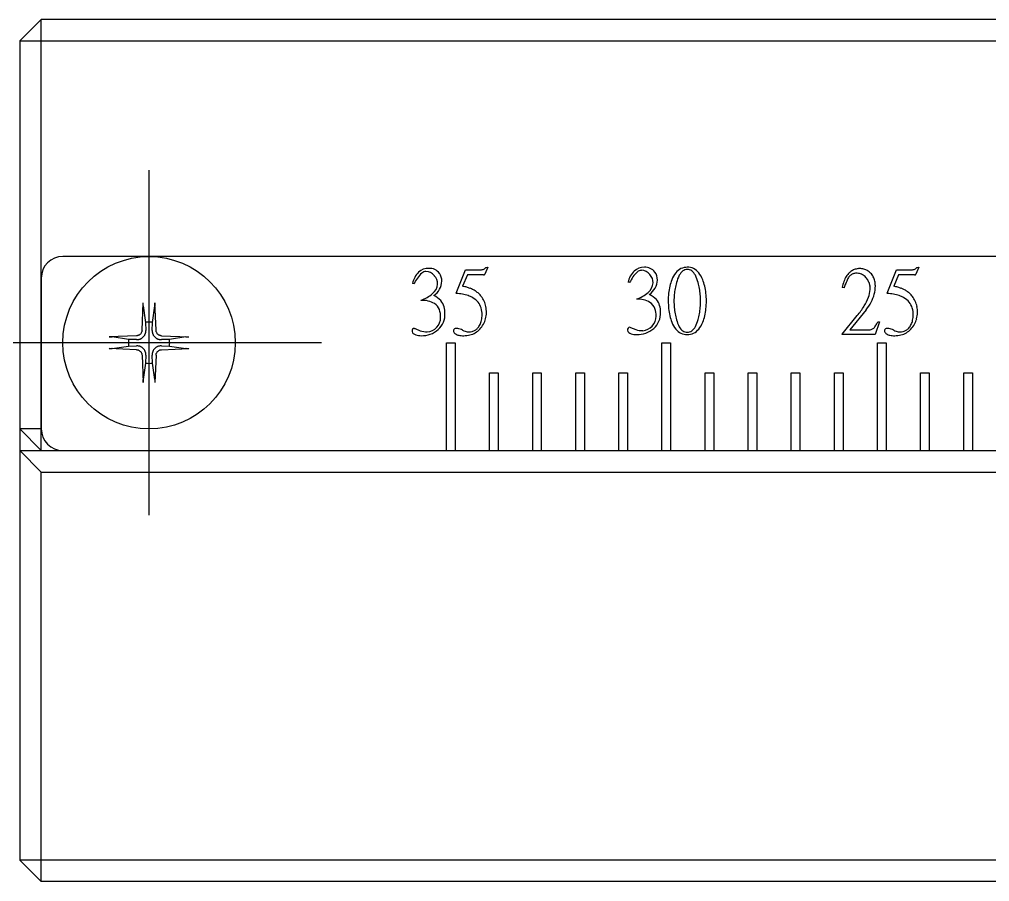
# Model space of a CAD drawing. Extents: x 1 to 273, y 0 to 197.
# Drawn here: x 91.26 to 113.76, y 70.77 to 90.77 of the extents above; entities that cross this region are included whole.
import ezdxf

# ---------------------------------------------------------------- set-up
doc = ezdxf.new("R2010")
doc.units = 0
doc.linetypes.add('CENTER', pattern=[50.8, 31.75, -6.35, 6.35, -6.35])
doc.layers.get('0').update_dxf_attribs({"linetype": 'CONTINUOUS'})
doc.layers.add('CENTER', color=1, linetype='CENTER')

msp = doc.modelspace()

# ---------------------------------------------------------------- linework, layer by layer
at = {"color": 7, "linetype": 'CONTINUOUS'}
for p, q in [((91.765, 90.77), (91.265, 90.27)), ((180.765, 90.77), (91.765, 90.77)), ((91.765, 80.77), (91.765, 90.77)), ((91.265, 90.27), (91.265, 71.27)), ((91.265, 90.27), (181.265, 90.27)), ((180.265, 85.27), (92.265, 85.27)), ((101.391, 84.423), (101.605, 84.963)), ((101.605, 84.963), (101.978, 84.963)), ((102.121, 85.02), (102.053, 84.857)), ((102.076, 85.016), (102.121, 85.02)), ((111.391, 84.423), (111.605, 84.963)), ((111.605, 84.963), (111.978, 84.963)), ((112.121, 85.02), (112.053, 84.857)), ((112.076, 85.016), (112.121, 85.02)), ((91.765, 84.77), (91.765, 81.27)), ((100.413, 84.637), (100.376, 84.645)), ((101.65, 84.843), (101.54, 84.582)), ((102.021, 84.843), (101.65, 84.843)), ((105.413, 84.664), (105.376, 84.672)), ((110.478, 84.761), (110.457, 84.719)), ((111.65, 84.843), (111.54, 84.582)), ((112.021, 84.843), (111.65, 84.843)), ((110.388, 84.545), (110.348, 84.551)), ((94.102, 83.559), (94.127, 84.196)), ((94.126, 84.185), (94.127, 84.196)), ((94.126, 84.175), (94.126, 84.185)), ((94.403, 84.196), (94.403, 84.185)), ((94.427, 83.559), (94.403, 84.196)), ((94.403, 84.185), (94.403, 84.175)), ((100.58, 84.252), (100.58, 84.258)), ((105.58, 84.278), (105.58, 84.284)), ((94.126, 84.164), (94.126, 84.175)), ((94.126, 84.159), (94.126, 84.164)), ((94.126, 84.154), (94.126, 84.159)), ((94.126, 84.145), (94.126, 84.154)), ((94.126, 84.14), (94.126, 84.145)), ((94.127, 84.136), (94.126, 84.14)), ((94.127, 84.133), (94.127, 84.136)), ((94.127, 84.129), (94.127, 84.133)), ((94.127, 84.126), (94.127, 84.129)), ((94.128, 84.124), (94.127, 84.126)), ((94.128, 84.124), (94.187, 83.742)), ((94.342, 83.742), (94.402, 84.124)), ((94.403, 84.136), (94.402, 84.133)), ((94.402, 84.133), (94.402, 84.129)), ((94.402, 84.129), (94.402, 84.126)), ((94.402, 84.126), (94.402, 84.124)), ((94.403, 84.175), (94.403, 84.164)), ((94.403, 84.164), (94.403, 84.159)), ((94.403, 84.159), (94.403, 84.154)), ((94.403, 84.154), (94.403, 84.145)), ((94.403, 84.145), (94.403, 84.14)), ((94.403, 84.14), (94.403, 84.136)), ((110.9, 84.036), (110.519, 83.571)), ((94.187, 83.742), (94.192, 83.557)), ((94.338, 83.557), (94.342, 83.742)), ((110.341, 83.469), (110.696, 83.901)), ((111.214, 83.757), (111.108, 83.459)), ((111.173, 83.757), (111.214, 83.757)), ((94.086, 83.5), (94.079, 83.489)), ((94.091, 83.511), (94.086, 83.5)), ((94.096, 83.523), (94.091, 83.511)), ((94.099, 83.535), (94.096, 83.523)), ((94.101, 83.547), (94.099, 83.535)), ((94.102, 83.559), (94.101, 83.547)), ((94.428, 83.547), (94.427, 83.559)), ((94.43, 83.535), (94.428, 83.547)), ((94.433, 83.522), (94.43, 83.535)), ((94.438, 83.511), (94.433, 83.522)), ((94.443, 83.5), (94.438, 83.511)), ((100.423, 83.602), (100.437, 83.6)), ((100.437, 83.6), (100.555, 83.549)), ((105.423, 83.628), (105.437, 83.626)), ((105.437, 83.626), (105.555, 83.575)), ((110.519, 83.571), (110.975, 83.571)), ((93.975, 83.432), (93.339, 83.408)), ((93.339, 83.408), (93.349, 83.408)), ((93.349, 83.408), (93.36, 83.408)), ((93.36, 83.408), (93.37, 83.408)), ((93.37, 83.408), (93.375, 83.408)), ((93.375, 83.408), (93.38, 83.408)), ((93.38, 83.408), (93.39, 83.408)), ((93.39, 83.408), (93.394, 83.408)), ((93.394, 83.408), (93.398, 83.408)), ((93.398, 83.408), (93.402, 83.407)), ((93.402, 83.407), (93.405, 83.407)), ((93.405, 83.407), (93.408, 83.407)), ((93.408, 83.407), (93.411, 83.406)), ((93.792, 83.347), (93.411, 83.406)), ((93.977, 83.343), (93.792, 83.347)), ((93.988, 83.433), (93.975, 83.432)), ((94, 83.435), (93.988, 83.433)), ((94.012, 83.438), (94, 83.435)), ((94.023, 83.443), (94.012, 83.438)), ((94.035, 83.448), (94.023, 83.443)), ((94.045, 83.455), (94.035, 83.448)), ((94.055, 83.462), (94.045, 83.455)), ((94.064, 83.47), (94.055, 83.462)), ((94.072, 83.479), (94.064, 83.47)), ((94.079, 83.489), (94.072, 83.479)), ((94.45, 83.489), (94.443, 83.5)), ((94.457, 83.479), (94.45, 83.489)), ((94.465, 83.47), (94.457, 83.479)), ((94.474, 83.462), (94.465, 83.47)), ((94.484, 83.455), (94.474, 83.462)), ((94.495, 83.448), (94.484, 83.455)), ((94.506, 83.443), (94.495, 83.448)), ((94.518, 83.438), (94.506, 83.443)), ((94.53, 83.435), (94.518, 83.438)), ((94.542, 83.433), (94.53, 83.435)), ((94.554, 83.432), (94.542, 83.433)), ((94.737, 83.347), (94.552, 83.343)), ((94.554, 83.432), (95.191, 83.408)), ((95.119, 83.406), (94.737, 83.347)), ((95.119, 83.406), (95.121, 83.407)), ((95.121, 83.407), (95.124, 83.407)), ((95.124, 83.407), (95.128, 83.407)), ((95.128, 83.407), (95.131, 83.408)), ((95.131, 83.408), (95.135, 83.408)), ((95.135, 83.408), (95.14, 83.408)), ((95.14, 83.408), (95.149, 83.408)), ((95.149, 83.408), (95.154, 83.408)), ((95.154, 83.408), (95.159, 83.408)), ((95.159, 83.408), (95.17, 83.408)), ((95.17, 83.408), (95.18, 83.408)), ((95.18, 83.408), (95.191, 83.408)), ((110.341, 83.459), (110.341, 83.469)), ((111.108, 83.459), (110.341, 83.459)), ((93.349, 83.131), (93.339, 83.132)), ((93.975, 83.107), (93.339, 83.132)), ((93.36, 83.131), (93.349, 83.131)), ((93.37, 83.131), (93.36, 83.131)), ((93.375, 83.131), (93.37, 83.131)), ((93.38, 83.131), (93.375, 83.131)), ((93.39, 83.131), (93.38, 83.131)), ((93.394, 83.131), (93.39, 83.131)), ((93.398, 83.131), (93.394, 83.131)), ((93.402, 83.132), (93.398, 83.131)), ((93.405, 83.132), (93.402, 83.132)), ((93.408, 83.132), (93.405, 83.132)), ((93.411, 83.133), (93.408, 83.132)), ((93.411, 83.133), (93.792, 83.192)), ((93.792, 83.192), (93.977, 83.197)), ((93.975, 83.107), (93.987, 83.106)), ((93.987, 83.106), (93.999, 83.104)), ((93.999, 83.104), (94.011, 83.101)), ((94.011, 83.101), (94.023, 83.096)), ((94.023, 83.096), (94.034, 83.091)), ((94.034, 83.091), (94.045, 83.084)), ((94.045, 83.084), (94.055, 83.077)), ((94.055, 83.077), (94.064, 83.069)), ((94.064, 83.069), (94.072, 83.06)), ((94.072, 83.06), (94.079, 83.05)), ((94.079, 83.05), (94.086, 83.04)), ((94.443, 83.039), (94.45, 83.05)), ((94.45, 83.05), (94.457, 83.06)), ((94.457, 83.06), (94.465, 83.069)), ((94.465, 83.069), (94.474, 83.077)), ((94.474, 83.077), (94.484, 83.084)), ((94.484, 83.084), (94.495, 83.091)), ((94.495, 83.091), (94.506, 83.096)), ((94.506, 83.096), (94.517, 83.101)), ((94.517, 83.101), (94.53, 83.104)), ((94.53, 83.104), (94.542, 83.106)), ((94.542, 83.106), (94.554, 83.107)), ((94.552, 83.197), (94.737, 83.192)), ((94.554, 83.107), (95.191, 83.132)), ((94.737, 83.192), (95.119, 83.133)), ((95.121, 83.132), (95.119, 83.133)), ((95.124, 83.132), (95.121, 83.132)), ((95.128, 83.132), (95.124, 83.132)), ((95.131, 83.131), (95.128, 83.132)), ((95.135, 83.131), (95.131, 83.131)), ((95.14, 83.131), (95.135, 83.131)), ((95.149, 83.131), (95.14, 83.131)), ((95.154, 83.131), (95.149, 83.131)), ((95.159, 83.131), (95.154, 83.131)), ((95.17, 83.131), (95.159, 83.131)), ((95.18, 83.131), (95.17, 83.131)), ((95.191, 83.132), (95.18, 83.131)), ((101.165, 80.77), (101.165, 83.27)), ((101.165, 83.27), (101.365, 83.27)), ((101.365, 83.27), (101.365, 80.77)), ((106.165, 80.77), (106.165, 83.27)), ((106.165, 83.27), (106.365, 83.27)), ((106.365, 83.27), (106.365, 80.77)), ((111.165, 80.77), (111.165, 83.27)), ((111.165, 83.27), (111.365, 83.27)), ((111.365, 83.27), (111.365, 80.77)), ((94.086, 83.04), (94.091, 83.028)), ((94.091, 83.028), (94.096, 83.017)), ((94.096, 83.017), (94.099, 83.005)), ((94.099, 83.005), (94.101, 82.993)), ((94.101, 82.993), (94.102, 82.98)), ((94.102, 82.98), (94.127, 82.344)), ((94.192, 82.982), (94.187, 82.797)), ((94.342, 82.797), (94.338, 82.982)), ((94.427, 82.98), (94.403, 82.344)), ((94.427, 82.98), (94.428, 82.992)), ((94.428, 82.992), (94.43, 83.004)), ((94.43, 83.004), (94.433, 83.016)), ((94.433, 83.016), (94.438, 83.028)), ((94.438, 83.028), (94.443, 83.039)), ((94.187, 82.797), (94.128, 82.416)), ((94.402, 82.416), (94.342, 82.797)), ((94.126, 82.399), (94.127, 82.403)), ((94.126, 82.395), (94.126, 82.399)), ((94.126, 82.385), (94.126, 82.395)), ((94.126, 82.38), (94.126, 82.385)), ((94.126, 82.375), (94.126, 82.38)), ((94.126, 82.365), (94.126, 82.375)), ((94.127, 82.413), (94.128, 82.416)), ((94.127, 82.41), (94.127, 82.413)), ((94.127, 82.407), (94.127, 82.41)), ((94.127, 82.403), (94.127, 82.407)), ((94.402, 82.416), (94.402, 82.413)), ((94.402, 82.413), (94.402, 82.41)), ((94.402, 82.41), (94.402, 82.407)), ((94.402, 82.407), (94.403, 82.403)), ((94.403, 82.403), (94.403, 82.399)), ((94.403, 82.399), (94.403, 82.395)), ((94.403, 82.395), (94.403, 82.385)), ((94.403, 82.385), (94.403, 82.38)), ((94.403, 82.38), (94.403, 82.375)), ((94.403, 82.375), (94.403, 82.365)), ((102.165, 80.77), (102.165, 82.57)), ((102.165, 82.57), (102.365, 82.57)), ((102.365, 82.57), (102.365, 80.77)), ((103.165, 80.77), (103.165, 82.57)), ((103.165, 82.57), (103.365, 82.57)), ((103.365, 82.57), (103.365, 80.77)), ((104.165, 80.77), (104.165, 82.57)), ((104.165, 82.57), (104.365, 82.57)), ((104.365, 82.57), (104.365, 80.77)), ((105.165, 80.77), (105.165, 82.57)), ((105.165, 82.57), (105.365, 82.57)), ((105.365, 82.57), (105.365, 80.77)), ((107.165, 80.77), (107.165, 82.57)), ((107.165, 82.57), (107.365, 82.57)), ((107.365, 82.57), (107.365, 80.77)), ((108.165, 80.77), (108.165, 82.57)), ((108.165, 82.57), (108.365, 82.57)), ((108.365, 82.57), (108.365, 80.77)), ((109.165, 80.77), (109.165, 82.57)), ((109.165, 82.57), (109.365, 82.57)), ((109.365, 82.57), (109.365, 80.77)), ((110.165, 80.77), (110.165, 82.57)), ((110.165, 82.57), (110.365, 82.57)), ((110.365, 82.57), (110.365, 80.77)), ((112.165, 80.77), (112.165, 82.57)), ((112.165, 82.57), (112.365, 82.57)), ((112.365, 82.57), (112.365, 80.77)), ((113.165, 80.77), (113.165, 82.57)), ((113.165, 82.57), (113.365, 82.57)), ((113.365, 82.57), (113.365, 80.77)), ((94.126, 82.354), (94.126, 82.365)), ((94.127, 82.344), (94.126, 82.354)), ((94.403, 82.365), (94.403, 82.354)), ((94.403, 82.354), (94.403, 82.344)), ((91.265, 81.27), (91.765, 80.77)), ((91.765, 81.27), (91.265, 81.27)), ((91.265, 80.77), (181.265, 80.77)), ((91.765, 80.27), (91.265, 80.77)), ((91.765, 70.77), (91.765, 80.27)), ((91.765, 80.27), (125.265, 80.27)), ((91.765, 70.77), (91.265, 71.27)), ((181.265, 71.27), (91.265, 71.27)), ((130.765, 70.77), (91.765, 70.77))]:
    msp.add_line(p, q, dxfattribs=at)
msp.add_circle((94.265, 83.27), 2, dxfattribs=at)
for centre, radius, start, end in [((92.265, 84.77), 0.5, 90, 180), ((100.903, 84.529), 0.539, 135.5459, 167.5466), ((101.152, 84.29), 0.816, 133.1853, 154.8445), ((100.745, 84.655), 0.339, 88.2687, 132.0328), ((100.696, 84.761), 0.161, 92.9664, 129.7497), ((100.684, 84.673), 0.25, 36.8846, 89.0343), ((100.775, 84.712), 0.282, 36.3587, 93.971), ((100.75, 84.701), 0.309, 359.5532, 35.3746), ((101.978, 85.066), 0.103, 269.9573, 289.456), ((101.971, 85.085), 0.123, 289.8018, 307.0841), ((101.932, 85.136), 0.187, 307.1607, 320.255), ((102.039, 84.861), 0.0151, 307.0574, 344.0647), ((105.903, 84.555), 0.539, 135.5459, 167.5466), ((106.152, 84.317), 0.816, 133.1853, 154.8445), ((105.745, 84.681), 0.339, 88.2687, 132.0328), ((105.696, 84.788), 0.161, 92.9664, 129.7497), ((105.684, 84.699), 0.25, 36.8846, 89.0343), ((105.775, 84.739), 0.282, 36.3587, 93.971), ((105.75, 84.727), 0.309, 359.5532, 35.3746), ((106.99, 84.495), 0.642, 141.8067, 158.4258), ((106.765, 84.667), 0.359, 116.5466, 141.2478), ((106.84, 84.691), 0.308, 128.0346, 152.5067), ((106.748, 84.688), 0.332, 89.2937, 115.4267), ((106.751, 84.796), 0.171, 89.8353, 126.5002), ((106.756, 84.687), 0.334, 64.6264, 90.6532), ((106.753, 84.795), 0.173, 53.6842, 90.279), ((106.668, 84.693), 0.305, 27.3429, 52.1158), ((106.74, 84.669), 0.356, 38.658, 63.5476), ((106.527, 84.502), 0.627, 21.378, 38.3895), ((110.797, 84.583), 0.423, 132.3214, 147.9228), ((110.765, 84.618), 0.375, 118.4884, 132.2517), ((110.672, 84.676), 0.206, 111.5948, 132.6348), ((110.748, 84.647), 0.342, 103.6429, 118.3041), ((110.668, 84.68), 0.202, 89.5516, 110.9653), ((110.753, 84.628), 0.362, 96.4208, 103.6375), ((110.673, 84.548), 0.334, 72.6525, 90.5576), ((110.757, 84.592), 0.398, 89.9373, 96.4128), ((110.759, 84.64), 0.35, 75.0868, 90.2803), ((110.69, 84.608), 0.272, 51.7201, 72.2767), ((110.766, 84.672), 0.317, 58.6281, 74.8604), ((110.741, 84.633), 0.363, 43.5924, 58.3948), ((110.712, 84.611), 0.4, 27.9732, 43.1021), ((111.978, 85.066), 0.103, 269.9573, 289.456), ((111.971, 85.085), 0.123, 289.8018, 307.0841), ((111.932, 85.136), 0.187, 307.1607, 320.255), ((112.039, 84.861), 0.0151, 307.0574, 344.0647), ((100.649, 84.654), 0.311, 308.1356, 355.8286), ((100.646, 84.71), 0.412, 303.0246, 358.3926), ((100.71, 84.644), 0.249, 357.0655, 45.9054), ((102.022, 84.916), 0.0733, 269.1351, 281.9708), ((102.031, 84.872), 0.0281, 281.4538, 305.805), ((105.649, 84.68), 0.311, 308.1356, 355.8286), ((105.646, 84.736), 0.412, 303.0246, 358.3926), ((105.71, 84.67), 0.249, 357.0655, 45.9054), ((107.442, 84.323), 1.125, 158.7761, 166.7628), ((107.949, 84.25), 1.507, 163.9788, 169.4048), ((107.274, 84.462), 0.8, 152.3497, 165.2539), ((106.253, 84.475), 0.774, 14.2709, 27.586), ((105.548, 84.259), 1.51, 10.2609, 15.6321), ((106.112, 84.336), 1.073, 13.2882, 21.5696), ((111.205, 84.406), 0.87, 160.7364, 170.373), ((110.928, 84.503), 0.576, 148.0489, 160.7352), ((115.469, 82.662), 5.418, 158.5052, 159.6588), ((112.276, 83.922), 1.986, 156.3322, 158.5817), ((110.738, 84.607), 0.302, 132.9391, 149.2691), ((110.658, 84.572), 0.319, 32.8131, 51.2558), ((110.595, 84.516), 0.402, 22.4054, 34.6466), ((110.634, 84.533), 0.361, 9.1763, 22.326), ((110.705, 84.609), 0.407, 12.8301, 27.765), ((110.61, 84.589), 0.504, 359.7279, 12.6493), ((112.022, 84.916), 0.0733, 269.1351, 281.9708), ((112.031, 84.872), 0.0281, 281.4538, 305.805), ((100.347, 84.962), 0.742, 288.3154, 311.7511), ((101.436, 84.407), 0.0479, 160.8609, 169.2763), ((101.398, 84.414), 0.0092, 167.2044, 192.7956), ((101.391, 84.413), 0.00178, 193.6323, 272.6279), ((101.367, 83.39), 1.021, 80.4715, 88.6731), ((101.03, 82.445), 2.197, 73.9631, 76.5892), ((101.317, 83.438), 1.163, 70.0124, 74.0248), ((101.535, 84.033), 0.53, 63.3872, 70.1611), ((101.542, 84.021), 0.538, 55.5472, 64.6615), ((101.53, 84.004), 0.558, 46.6126, 55.5054), ((101.487, 83.959), 0.62, 38.2978, 46.5808), ((105.347, 84.989), 0.742, 288.3154, 311.7511), ((107.955, 84.243), 1.646, 173.9099, 180.1105), ((107.65, 84.275), 1.338, 166.7882, 173.9019), ((107.971, 84.246), 1.529, 169.4141, 174.7865), ((105.493, 84.249), 1.566, 5.0093, 10.2518), ((105.872, 84.28), 1.32, 6.0471, 13.2628), ((105.52, 84.243), 1.674, 359.8807, 6.0387), ((110.334, 84.556), 0.661, 339.4358, 355.7466), ((110.62, 84.531), 0.374, 356.2219, 9.0537), ((110.343, 84.585), 0.771, 345.732, 0.0514), ((111.436, 84.407), 0.0479, 160.8609, 169.2763), ((111.398, 84.414), 0.0092, 167.2044, 192.7956), ((111.391, 84.413), 0.00178, 193.6323, 272.6279), ((111.367, 83.39), 1.021, 80.4715, 88.6731), ((111.03, 82.445), 2.197, 73.9631, 76.5892), ((111.317, 83.438), 1.163, 70.0124, 74.0248), ((111.535, 84.033), 0.53, 63.3872, 70.1611), ((111.542, 84.021), 0.538, 55.5472, 64.6615), ((111.53, 84.004), 0.558, 46.6126, 55.5054), ((111.487, 83.959), 0.62, 38.2978, 46.5808), ((100.609, 83.713), 0.54, 59.1779, 93.1094), ((100.553, 83.745), 0.696, 46.0037, 62.7873), ((100.742, 83.937), 0.279, 21.071, 58.9729), ((100.691, 83.973), 0.44, 356.7157, 38.2603), ((101.408, 83.631), 0.776, 70.6148, 80.4628), ((101.455, 83.767), 0.633, 59.2808, 70.5721), ((101.547, 83.916), 0.458, 39.8178, 59.7095), ((101.593, 83.959), 0.395, 17.3246, 39.2769), ((101.545, 84.01), 0.543, 24.2446, 37.8899), ((101.521, 84), 0.57, 10.8892, 24.1023), ((105.609, 83.74), 0.54, 59.1779, 93.1094), ((105.553, 83.772), 0.696, 46.0037, 62.7873), ((105.742, 83.964), 0.279, 21.071, 58.9729), ((105.691, 84), 0.44, 356.7157, 38.2603), ((107.988, 84.236), 1.678, 179.881, 186.0309), ((108.035, 84.24), 1.593, 174.795, 180.0242), ((108.18, 84.238), 1.738, 179.9442, 184.9832), ((105.394, 84.241), 1.665, 359.9697, 5.0017), ((105.268, 84.238), 1.791, 355.1774, 0.0578), ((105.504, 84.236), 1.69, 353.9893, 0.1283), ((109.886, 84.723), 1.139, 328.1596, 339.4846), ((110.099, 84.704), 1.043, 320.14, 331.8365), ((110.287, 84.602), 0.829, 331.9297, 345.5693), ((111.408, 83.631), 0.776, 70.6148, 80.4628), ((111.455, 83.767), 0.633, 59.2808, 70.5721), ((111.547, 83.916), 0.458, 39.8178, 59.7095), ((111.593, 83.959), 0.395, 17.3246, 39.2769), ((111.545, 84.01), 0.543, 24.2446, 37.8899), ((111.521, 84), 0.57, 10.8892, 24.1023), ((100.502, 83.867), 0.528, 359.0339, 18.8086), ((101.479, 83.927), 0.514, 358.4839, 16.8828), ((101.453, 83.983), 0.639, 345.7632, 358.7145), ((101.398, 83.978), 0.694, 359.2215, 10.7983), ((105.657, 83.954), 0.474, 311.8868, 2.4739), ((105.502, 83.894), 0.528, 359.0339, 18.8086), ((107.645, 84.2), 1.334, 186.0315, 193.2001), ((107.982, 84.221), 1.539, 184.9857, 190.449), ((105.494, 84.219), 1.564, 349.8375, 355.1847), ((105.87, 84.197), 1.322, 346.768, 354.0003), ((109.153, 85.175), 2.001, 320.461, 328.23), ((111.479, 83.927), 0.514, 358.4839, 16.8828), ((111.453, 83.983), 0.639, 345.7632, 358.7145), ((111.398, 83.978), 0.694, 359.2215, 10.7983), ((94.265, 83.27), 0.479, 80.6957, 99.3043), ((100.709, 83.853), 0.321, 315.5755, 0.9966), ((100.657, 83.928), 0.474, 311.8868, 2.4739), ((101.555, 83.878), 0.433, 334.0754, 348.3685), ((101.341, 83.922), 0.651, 348.3503, 359.2247), ((101.546, 83.961), 0.544, 331.19, 345.6305), ((105.709, 83.879), 0.321, 315.5755, 0.9966), ((107.411, 84.145), 1.093, 193.2098, 201.3991), ((106.967, 83.972), 0.617, 201.4624, 218.6555), ((107.84, 84.195), 1.395, 190.4551, 196.2875), ((107.191, 83.983), 0.713, 194.5816, 208.6061), ((106.302, 83.983), 0.722, 331.8651, 345.7722), ((105.652, 84.19), 1.404, 344.0998, 349.8418), ((106.538, 83.971), 0.615, 321.322, 338.56), ((106.118, 84.139), 1.067, 338.4257, 346.7665), ((109.916, 84.391), 1.408, 330.0594, 333.2025), ((111.555, 83.878), 0.433, 334.0754, 348.3685), ((111.341, 83.922), 0.651, 348.3503, 359.2247), ((111.546, 83.961), 0.544, 331.19, 345.6305), ((93.976, 83.551), 0.216, 345.0596, 350.4557), ((93.969, 83.553), 0.222, 350.4292, 355.7575), ((93.979, 83.552), 0.212, 355.7311, 1.3135), ((94.55, 83.552), 0.213, 178.6874, 184.268), ((94.56, 83.553), 0.222, 184.2424, 189.5709), ((94.553, 83.551), 0.216, 189.5456, 194.9391), ((100.453, 83.537), 0.0874, 149.3441, 182.9783), ((100.431, 83.536), 0.0656, 183.2091, 237.4566), ((100.419, 83.55), 0.0523, 86.0418, 142.2747), ((100.699, 83.916), 0.394, 248.6451, 273.1192), ((100.597, 83.998), 0.565, 268.0192, 311.6622), ((100.697, 83.847), 0.326, 274.0582, 317.7796), ((101.401, 83.547), 0.0728, 156.281, 181.8872), ((101.402, 83.544), 0.0745, 179.7689, 184.4732), ((101.364, 83.541), 0.0361, 184.316, 191.9442), ((101.343, 83.537), 0.015, 191.5786, 205.2913), ((101.438, 83.573), 0.117, 201.5057, 219.093), ((101.371, 83.559), 0.0408, 117.1293, 154.954), ((101.448, 83.582), 0.13, 219.3474, 234.6593), ((101.381, 83.536), 0.066, 88.0277, 115.4071), ((101.381, 83.344), 0.257, 79.2315, 89.6241), ((101.355, 83.204), 0.4, 71.5675, 79.3119), ((101.286, 82.996), 0.62, 65.85, 71.6275), ((101.825, 84.197), 0.698, 245.8334, 250.8777), ((101.726, 83.91), 0.394, 250.7805, 258.1713), ((101.689, 83.728), 0.208, 257.9993, 269.3203), ((101.683, 83.816), 0.295, 270.7211, 285.4421), ((101.592, 83.912), 0.477, 284.1459, 300.5209), ((101.689, 83.79), 0.269, 285.6366, 301.3182), ((101.67, 83.819), 0.303, 301.5113, 315.9675), ((101.582, 83.925), 0.493, 300.7739, 316.7817), ((101.646, 83.835), 0.332, 316.8732, 333.9198), ((101.536, 83.968), 0.556, 316.7918, 331.0148), ((105.453, 83.563), 0.0874, 149.3441, 182.9783), ((105.431, 83.563), 0.0656, 183.2091, 237.4566), ((105.419, 83.576), 0.0523, 86.0418, 142.2747), ((105.519, 83.683), 0.215, 235.0158, 251.6164), ((105.699, 83.943), 0.394, 248.6451, 273.1192), ((105.597, 84.024), 0.565, 268.0192, 311.6622), ((105.697, 83.874), 0.326, 274.0582, 317.7796), ((106.763, 83.81), 0.356, 218.8739, 243.7271), ((106.823, 83.779), 0.293, 208.0577, 233.3426), ((106.751, 83.689), 0.177, 234.7577, 270.348), ((106.753, 83.69), 0.178, 269.5975, 305.2384), ((106.682, 83.778), 0.291, 306.7157, 332.2786), ((106.741, 83.81), 0.356, 296.2729, 321.1261), ((110.977, 83.759), 0.188, 269.5768, 282.2782), ((110.988, 83.704), 0.132, 282.3604, 298.5053), ((110.997, 83.688), 0.114, 298.775, 316.587), ((110.949, 83.749), 0.19, 313.2265, 325.1433), ((110.619, 83.985), 0.596, 324.6336, 330.2183), ((111.401, 83.547), 0.0728, 156.281, 181.8872), ((111.402, 83.544), 0.0745, 179.7689, 184.4732), ((111.364, 83.541), 0.0361, 184.316, 191.9442), ((111.343, 83.537), 0.015, 191.5786, 205.2913), ((111.438, 83.573), 0.117, 201.5057, 219.093), ((111.371, 83.559), 0.0408, 117.1293, 154.954), ((111.448, 83.582), 0.13, 219.3474, 234.6593), ((111.381, 83.536), 0.066, 88.0277, 115.4071), ((111.381, 83.344), 0.257, 79.2315, 89.6241), ((111.355, 83.204), 0.4, 71.5675, 79.3119), ((111.286, 82.996), 0.62, 65.85, 71.6275), ((111.825, 84.197), 0.698, 245.8334, 250.8777), ((111.726, 83.91), 0.394, 250.7805, 258.1713), ((111.689, 83.728), 0.208, 257.9993, 269.3203), ((111.683, 83.816), 0.295, 270.7211, 285.4421), ((111.592, 83.912), 0.477, 284.1459, 300.5209), ((111.689, 83.79), 0.269, 285.6366, 301.3182), ((111.67, 83.819), 0.303, 301.5113, 315.9675), ((111.582, 83.925), 0.493, 300.7739, 316.7817), ((111.646, 83.835), 0.332, 316.8732, 333.9198), ((111.536, 83.968), 0.556, 316.7918, 331.0148), ((94.265, 83.27), 0.479, 170.6957, 189.3043), ((93.982, 83.555), 0.213, 268.6874, 274.268), ((93.982, 83.565), 0.222, 274.2424, 279.5709), ((93.983, 83.558), 0.216, 279.5456, 284.9391), ((93.985, 83.548), 0.206, 284.9953, 290.6145), ((93.982, 83.557), 0.214, 290.572, 296.2994), ((93.989, 83.544), 0.201, 296.2694, 302.6116), ((93.984, 83.552), 0.209, 302.6454, 308.7756), ((93.988, 83.546), 0.202, 308.7204, 314.9342), ((93.988, 83.546), 0.202, 315.0678, 321.2775), ((93.982, 83.551), 0.209, 321.2249, 327.3542), ((93.99, 83.546), 0.201, 327.3884, 333.7306), ((93.978, 83.552), 0.214, 333.7006, 339.428), ((93.986, 83.549), 0.206, 339.386, 345.0043), ((94.543, 83.549), 0.206, 194.9953, 200.6145), ((94.552, 83.552), 0.214, 200.572, 206.2994), ((94.539, 83.546), 0.201, 206.2694, 212.6116), ((94.547, 83.551), 0.209, 212.6454, 218.7756), ((94.541, 83.546), 0.202, 218.7204, 224.9342), ((94.541, 83.546), 0.202, 225.0678, 231.2775), ((94.546, 83.552), 0.209, 231.2249, 237.3542), ((94.541, 83.544), 0.201, 237.3884, 243.7306), ((94.547, 83.557), 0.214, 243.7006, 249.428), ((94.544, 83.548), 0.206, 249.386, 255.0043), ((94.546, 83.558), 0.216, 255.0596, 260.4557), ((94.548, 83.565), 0.222, 260.4292, 265.7575), ((94.547, 83.555), 0.212, 265.7311, 271.3135), ((94.265, 83.27), 0.479, 350.6957, 9.3043), ((100.519, 83.657), 0.215, 235.0158, 251.6164), ((100.575, 83.819), 0.386, 251.2996, 270.3757), ((101.495, 83.657), 0.218, 236.1652, 258.5243), ((101.557, 83.953), 0.521, 258.2451, 270.7659), ((101.568, 84.014), 0.581, 269.6263, 283.9812), ((105.575, 83.845), 0.386, 251.2996, 270.3757), ((106.748, 83.795), 0.336, 244.7936, 270.6548), ((106.756, 83.793), 0.334, 269.2919, 295.2597), ((111.495, 83.657), 0.218, 236.1652, 258.5243), ((111.557, 83.953), 0.521, 258.2451, 270.7659), ((111.568, 84.014), 0.581, 269.6263, 283.9812), ((93.982, 82.984), 0.212, 85.7311, 91.3135), ((93.982, 82.974), 0.222, 80.4292, 85.7575), ((93.983, 82.981), 0.216, 75.0596, 80.4557), ((93.985, 82.991), 0.206, 69.386, 75.0043), ((93.982, 82.983), 0.214, 63.7006, 69.428), ((93.989, 82.995), 0.201, 57.3884, 63.7306), ((93.984, 82.987), 0.209, 51.2249, 57.3542), ((93.988, 82.993), 0.202, 45.0678, 51.2775), ((93.988, 82.993), 0.202, 38.7204, 44.9342), ((93.982, 82.989), 0.209, 32.6454, 38.7756), ((93.99, 82.993), 0.201, 26.2694, 32.6116), ((93.978, 82.987), 0.214, 20.572, 26.2994), ((93.986, 82.99), 0.206, 14.9953, 20.6145), ((94.543, 82.99), 0.206, 159.386, 165.0043), ((94.552, 82.987), 0.214, 153.7006, 159.428), ((94.539, 82.993), 0.201, 147.3884, 153.7306), ((94.547, 82.989), 0.209, 141.2249, 147.3542), ((94.541, 82.993), 0.202, 135.0678, 141.2775), ((94.541, 82.993), 0.202, 128.7204, 134.9342), ((94.546, 82.987), 0.209, 122.6454, 128.7756), ((94.541, 82.995), 0.201, 116.2694, 122.6116), ((94.547, 82.983), 0.214, 110.572, 116.2994), ((94.544, 82.991), 0.206, 104.9953, 110.6145), ((94.546, 82.981), 0.216, 99.5456, 104.9391), ((94.548, 82.974), 0.222, 94.2424, 99.5709), ((94.547, 82.984), 0.213, 88.6874, 94.268), ((93.976, 82.988), 0.216, 9.5456, 14.9391), ((93.969, 82.987), 0.222, 4.2424, 9.5709), ((93.979, 82.987), 0.213, 358.6874, 4.268), ((94.55, 82.987), 0.212, 175.7311, 181.3135), ((94.56, 82.987), 0.222, 170.4292, 175.7575), ((94.553, 82.988), 0.216, 165.0596, 170.4557), ((94.265, 83.27), 0.479, 260.6957, 279.3043), ((92.265, 81.27), 0.5, 180, 270)]:
    msp.add_arc(centre, radius, start, end, dxfattribs=at)
at = {"layer": 'CENTER', "color": 1, "linetype": 'CENTER'}
for p, q in [((94.265, 79.27), (94.265, 87.27)), ((94.265, 80.27), (94.265, 86.27)), ((98.265, 83.27), (90.265, 83.27)), ((97.265, 83.27), (91.265, 83.27))]:
    msp.add_line(p, q, dxfattribs=at)

doc.saveas('drawing.dxf')
